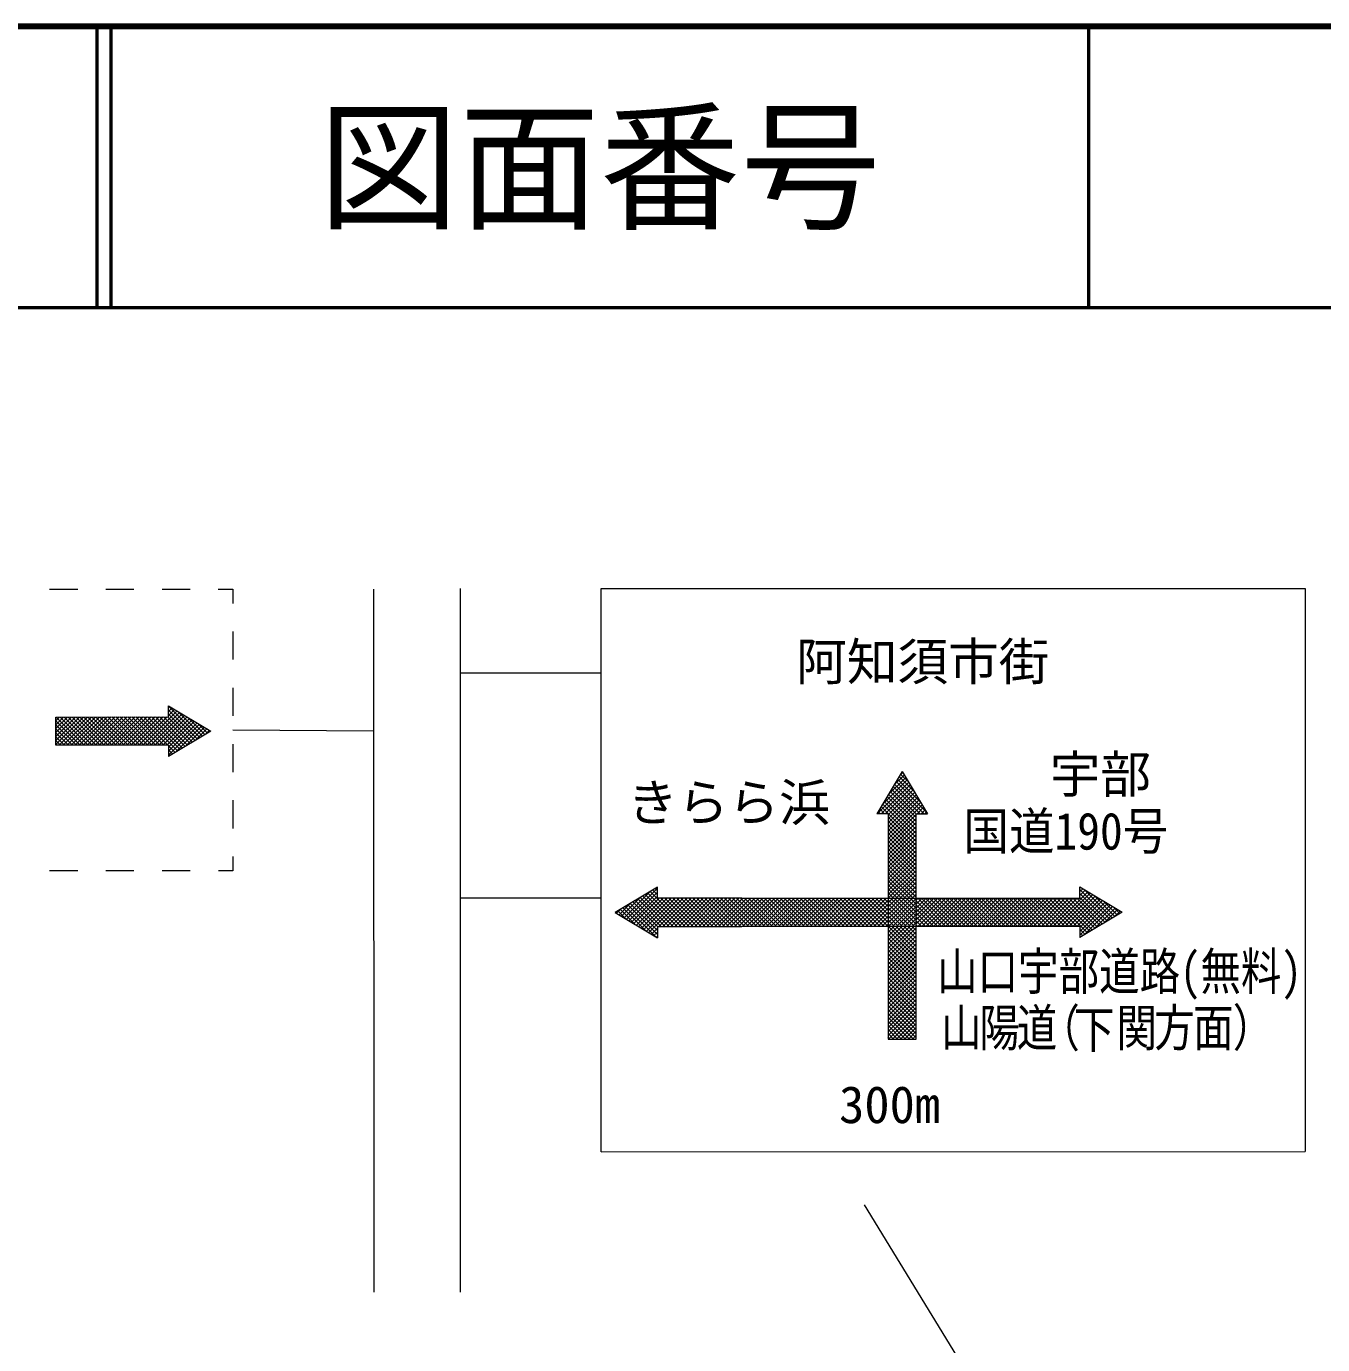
# Model space of a CAD drawing. Units: millimetres, scale not verified. Extents: x 40000 to 680000, y 20000 to 380000.
# Drawn here: x 506238 to 552324, y 333124 to 380000 of the extents above; entities that cross this region are included whole.
import ezdxf
from ezdxf.enums import TextEntityAlignment as Align

# ---------------------------------------------------------------- set-up
doc = ezdxf.new("R2010")
doc.units = ezdxf.units.MM
doc.header["$LTSCALE"] = 1000
for name, color, linetype, lineweight in [('M-STR-STRC', 7, 'Continuous', 13), ('M-TTL', 2, 'Continuous', 140), ('M-TTL-LINE', 7, 'Continuous', 50)]:
    doc.layers.add(name, color=color, linetype=linetype, lineweight=lineweight)
doc.layers.add('M-TTL-TXT', color=7, linetype='Continuous')
doc.styles.add('ＭＳ ゴシック', font='')
doc.styles.get('ＭＳ ゴシック').set_extended_font_data('MS Gothic')

msp = doc.modelspace()

# ---------------------------------------------------------------- linework, layer by layer
at = {"layer": 'M-STR-STRC'}
for p, q in [((526669, 360009), (551702, 360012)), ((551702, 360012), (551704, 339986)), ((507063, 359987), (508063, 359987)), ((509063, 359987), (510063, 359988)), ((511063, 359988), (512063, 359988)), ((513063, 359988), (513576, 359988)), ((513576, 359988), (513576, 359481)), ((518583, 359985), (518586, 334985)), ((521663, 360008), (521666, 334985)), ((526672, 340984), (526669, 360009)), ((513577, 358481), (513577, 357481)), ((526670, 357005), (521663, 357004)), ((513577, 356481), (513577, 355481)), ((511294, 355442), (511294, 355842)), ((511294, 355842), (512796, 354941)), ((512411, 354711), (511294, 355828)), ((511294, 355779), (511333, 355819)), ((507289, 355441), (511294, 355442)), ((507289, 354440), (507289, 355441)), ((507289, 355309), (507421, 355441)), ((507289, 355168), (507562, 355441)), ((507289, 355027), (507703, 355441)), ((507289, 354885), (507845, 355441)), ((507289, 354744), (507986, 355441)), ((507289, 354602), (508128, 355441)), ((507289, 354461), (508269, 355441)), ((508298, 354440), (507297, 355441)), ((507409, 354440), (508411, 355441)), ((508439, 354440), (507438, 355441)), ((507551, 354440), (508552, 355441)), ((508581, 354440), (507580, 355441)), ((507692, 354440), (508693, 355441)), ((508722, 354440), (507721, 355441)), ((507833, 354440), (508835, 355441)), ((508864, 354440), (507862, 355441)), ((507975, 354440), (508976, 355441)), ((509005, 354440), (508004, 355441)), ((508116, 354440), (509118, 355442)), ((509146, 354440), (508145, 355441)), ((508258, 354440), (509259, 355442)), ((509288, 354440), (508287, 355441)), ((508399, 354440), (509401, 355442)), ((509429, 354440), (508428, 355441)), ((508541, 354440), (509542, 355442)), ((509571, 354440), (508569, 355441)), ((508682, 354440), (509684, 355442)), ((509712, 354440), (508711, 355441)), ((508824, 354440), (509825, 355442)), ((509853, 354440), (508852, 355441)), ((508965, 354440), (509966, 355442)), ((509995, 354440), (508994, 355441)), ((509106, 354440), (510108, 355442)), ((510136, 354440), (509135, 355442)), ((509248, 354440), (510249, 355442)), ((510278, 354440), (509276, 355442)), ((509389, 354440), (510391, 355442)), ((510419, 354440), (509418, 355442)), ((509531, 354440), (510532, 355442)), ((510560, 354440), (509559, 355442)), ((509672, 354440), (510674, 355442)), ((510702, 354440), (509701, 355442)), ((509814, 354440), (510815, 355442)), ((510843, 354440), (509842, 355442)), ((509955, 354440), (510956, 355442)), ((510985, 354440), (509983, 355442)), ((510096, 354440), (511098, 355442)), ((511126, 354440), (510125, 355442)), ((510238, 354440), (511239, 355442)), ((511267, 354440), (510266, 355442)), ((510379, 354440), (511599, 355660)), ((511616, 354233), (510408, 355442)), ((510521, 354440), (511687, 355606)), ((511704, 354286), (510549, 355442)), ((510662, 354440), (511775, 355553)), ((511793, 354339), (510690, 355442)), ((510804, 354440), (511864, 355500)), ((511881, 354392), (510832, 355442)), ((510945, 354440), (511952, 355447)), ((511970, 354445), (510973, 355442)), ((511087, 354440), (512041, 355394)), ((512058, 354498), (511115, 355442)), ((511228, 354440), (512129, 355341)), ((512146, 354551), (511256, 355442)), ((511294, 355638), (511422, 355766)), ((511294, 355496), (511510, 355713)), ((512323, 354658), (511294, 355687)), ((512235, 354604), (511294, 355545)), ((512500, 354764), (511612, 355651)), ((512588, 354817), (511966, 355439)), ((508156, 354440), (507289, 355308)), ((508015, 354440), (507289, 355166)), ((507874, 354440), (507289, 355025)), ((507732, 354440), (507289, 354884)), ((511294, 354365), (512217, 355288)), ((511294, 354224), (512306, 355235)), ((511294, 354082), (512394, 355182)), ((512796, 354941), (511294, 354040)), ((511542, 354189), (512482, 355129)), ((511896, 354401), (512571, 355076)), ((512249, 354613), (512659, 355023)), ((512677, 354870), (512319, 355227)), ((512603, 354826), (512748, 354970)), ((512765, 354923), (512672, 355015)), ((513577, 354981), (518583, 354952)), ((507591, 354440), (507289, 354742)), ((507449, 354440), (507289, 354601)), ((507308, 354440), (507289, 354459)), ((511294, 354440), (507289, 354440)), ((511294, 354440), (511294, 354040)), ((511528, 354180), (511294, 354414)), ((513577, 354481), (513577, 353481)), ((511439, 354127), (511294, 354272)), ((511351, 354074), (511294, 354131)), ((537374, 353502), (536473, 351999)), ((537293, 353367), (537394, 353468)), ((537384, 353485), (537372, 353497)), ((537374, 353502), (538275, 352000)), ((536492, 351999), (537606, 353114)), ((536633, 352000), (537660, 353026)), ((536657, 352307), (537553, 353203)), ((536869, 352660), (537500, 353291)), ((537081, 353013), (537447, 353379)), ((538162, 352000), (537106, 353055)), ((538233, 352070), (537159, 353144)), ((538021, 352424), (537212, 353232)), ((537809, 352777), (537266, 353321)), ((537596, 353131), (537319, 353409)), ((536774, 352000), (537713, 352938)), ((537875, 351438), (536788, 352525)), ((537875, 351580), (536841, 352613)), ((536874, 351957), (537766, 352849)), ((536874, 351816), (537819, 352761)), ((536874, 351674), (537872, 352672)), ((536874, 351533), (537925, 352584)), ((537875, 351721), (536894, 352702)), ((537875, 351863), (536947, 352790)), ((537879, 352000), (537000, 352879)), ((538021, 352000), (537053, 352967)), ((513577, 352481), (513577, 351481)), ((536607, 351999), (536523, 352083)), ((536748, 352000), (536576, 352171)), ((537875, 351014), (536629, 352260)), ((537875, 351155), (536682, 352348)), ((537875, 351297), (536735, 352437)), ((536874, 351392), (537978, 352496)), ((536874, 351250), (538031, 352407)), ((536874, 351109), (538084, 352319)), ((537906, 352000), (538137, 352231)), ((538047, 352000), (538190, 352142)), ((538189, 352000), (538243, 352054)), ((536874, 352000), (536473, 351999)), ((536874, 352000), (536875, 343989)), ((536874, 350967), (537875, 351969)), ((537875, 350873), (536874, 351874)), ((536874, 350826), (537875, 351827)), ((537875, 350731), (536874, 351733)), ((536874, 350685), (537875, 351686)), ((537875, 350590), (536874, 351591)), ((537876, 343989), (537875, 352000)), ((537875, 352000), (538275, 352000)), ((536874, 350543), (537875, 351544)), ((537875, 350448), (536874, 351450)), ((536874, 350402), (537875, 351403)), ((537875, 350307), (536874, 351308)), ((536874, 350260), (537875, 351262)), ((537875, 350165), (536874, 351167)), ((536874, 350119), (537875, 351120)), ((537875, 350024), (536874, 351025)), ((536874, 349978), (537875, 350979)), ((537875, 349883), (536874, 350884)), ((536874, 349836), (537875, 350837)), ((537875, 349741), (536874, 350743)), ((536874, 349695), (537875, 350696)), ((513577, 350481), (513578, 349975)), ((537875, 349600), (536874, 350601)), ((536874, 349553), (537875, 350555)), ((537875, 349458), (536874, 350460)), ((536874, 349412), (537875, 350413)), ((537875, 349317), (536874, 350318)), ((536874, 349271), (537875, 350272)), ((537875, 349175), (536874, 350177)), ((508064, 349974), (507064, 349974)), ((510064, 349974), (509064, 349974)), ((512064, 349975), (511064, 349975)), ((513578, 349975), (513064, 349975)), ((536874, 349129), (537875, 350130)), ((537875, 349034), (536874, 350035)), ((537772, 348996), (536874, 349894)), ((537631, 348996), (536874, 349752)), ((536882, 348996), (537875, 349989)), ((537023, 348996), (537875, 349847)), ((537165, 348996), (537875, 349706)), ((528673, 349395), (527171, 348494)), ((527486, 348305), (528430, 349249)), ((527574, 348252), (528673, 349351)), ((529660, 347993), (528414, 349240)), ((528673, 349122), (528502, 349293)), ((528673, 349263), (528591, 349346)), ((528673, 348995), (528673, 349395)), ((537489, 348996), (536874, 349611)), ((537348, 348996), (536874, 349470)), ((537206, 348996), (536874, 349328)), ((537306, 348996), (537875, 349565)), ((537448, 348996), (537875, 349423)), ((537589, 348996), (537875, 349282)), ((542737, 347995), (543972, 349230)), ((543693, 348996), (543693, 349397)), ((543693, 349397), (545195, 348496)), ((543693, 349375), (543707, 349389)), ((543693, 349233), (543795, 349336)), ((544766, 348238), (543693, 349311)), ((543693, 349092), (543883, 349283)), ((544854, 348291), (543832, 349314)), ((526671, 348994), (521664, 348994)), ((527309, 348411), (527722, 348824)), ((527397, 348358), (528076, 349037)), ((528673, 347707), (527619, 348762)), ((527663, 348199), (528673, 349210)), ((528673, 347849), (527707, 348815)), ((527751, 348146), (528673, 349068)), ((528673, 347990), (527795, 348868)), ((527839, 348093), (528741, 348995)), ((528812, 347993), (527884, 348921)), ((527928, 348040), (528882, 348995)), ((528953, 347993), (527972, 348974)), ((528016, 347987), (529024, 348995)), ((529094, 347993), (528060, 349027)), ((528105, 347934), (529165, 348995)), ((529236, 347993), (528149, 349080)), ((528193, 347881), (529307, 348995)), ((529377, 347993), (528237, 349133)), ((528281, 347828), (529448, 348995)), ((529519, 347993), (528326, 349187)), ((528370, 347775), (529590, 348995)), ((531677, 348995), (528673, 348995)), ((528730, 347993), (529731, 348995)), ((529801, 347993), (528800, 348995)), ((528871, 347993), (529872, 348995)), ((529943, 347993), (528942, 348995)), ((529013, 347993), (530014, 348995)), ((530084, 347993), (529083, 348995)), ((529154, 347993), (530155, 348995)), ((530226, 347994), (529225, 348995)), ((529295, 347993), (530297, 348995)), ((530367, 347994), (529366, 348995)), ((529437, 347993), (530438, 348995)), ((530509, 347994), (529507, 348995)), ((529578, 347993), (530580, 348995)), ((530650, 347994), (529649, 348995)), ((529720, 347993), (530721, 348995)), ((530791, 347994), (529790, 348995)), ((529861, 347993), (530863, 348995)), ((530933, 347994), (529932, 348995)), ((530003, 347993), (531004, 348995)), ((531074, 347994), (530073, 348995)), ((530144, 347993), (531145, 348995)), ((531216, 347994), (530214, 348995)), ((530285, 347994), (531287, 348995)), ((531357, 347994), (530356, 348995)), ((530427, 347994), (531428, 348995)), ((531498, 347994), (530497, 348995)), ((530568, 347994), (531570, 348995)), ((531640, 347994), (530639, 348995)), ((530710, 347994), (531711, 348995)), ((531781, 347994), (530780, 348995)), ((530851, 347994), (531853, 348995)), ((531923, 347994), (530921, 348995)), ((530993, 347994), (531994, 348995)), ((532064, 347994), (531063, 348995)), ((531134, 347994), (532135, 348995)), ((532205, 347994), (531204, 348995)), ((531276, 347994), (532277, 348995)), ((532347, 347994), (531346, 348995)), ((531417, 347994), (532418, 348995)), ((532488, 347994), (531487, 348995)), ((531558, 347994), (532560, 348995)), ((532630, 347994), (531628, 348995)), ((531677, 348995), (543693, 348996)), ((531700, 347994), (532701, 348995)), ((532771, 347994), (531770, 348995)), ((531841, 347994), (532843, 348995)), ((532912, 347994), (531911, 348995)), ((531983, 347994), (532984, 348995)), ((533054, 347994), (532053, 348995)), ((532124, 347994), (533126, 348995)), ((533195, 347994), (532194, 348995)), ((532266, 347994), (533267, 348995)), ((533337, 347994), (532335, 348995)), ((532407, 347994), (533408, 348995)), ((533478, 347994), (532477, 348995)), ((532548, 347994), (533550, 348995)), ((533619, 347994), (532618, 348995)), ((532690, 347994), (533691, 348995)), ((533761, 347994), (532760, 348995)), ((532831, 347994), (533833, 348995)), ((533902, 347994), (532901, 348995)), ((532973, 347994), (533974, 348995)), ((534044, 347994), (533042, 348995)), ((533114, 347994), (534116, 348995)), ((534185, 347994), (533184, 348995)), ((533256, 347994), (534257, 348995)), ((534326, 347994), (533325, 348995)), ((533397, 347994), (534399, 348995)), ((534468, 347994), (533467, 348995)), ((533539, 347994), (534540, 348995)), ((534609, 347994), (533608, 348995)), ((533680, 347994), (534681, 348995)), ((534751, 347994), (533749, 348995)), ((533821, 347994), (534823, 348995)), ((534892, 347994), (533891, 348995)), ((533963, 347994), (534964, 348995)), ((535033, 347994), (534032, 348995)), ((534104, 347994), (535106, 348995)), ((535175, 347994), (534174, 348995)), ((534246, 347994), (535247, 348995)), ((535316, 347994), (534315, 348995)), ((534387, 347994), (535389, 348995)), ((535458, 347994), (534456, 348995)), ((534529, 347994), (535530, 348995)), ((535599, 347994), (534598, 348995)), ((534670, 347994), (535671, 348995)), ((535740, 347994), (534739, 348995)), ((534811, 347994), (535813, 348995)), ((535882, 347994), (534881, 348995)), ((534953, 347994), (535954, 348995)), ((536023, 347994), (535022, 348995)), ((535094, 347994), (536096, 348996)), ((536165, 347994), (535164, 348995)), ((535236, 347994), (536237, 348996)), ((536306, 347994), (535305, 348995)), ((535377, 347994), (536379, 348996)), ((536448, 347994), (535446, 348995)), ((535519, 347994), (536520, 348996)), ((536589, 347994), (535588, 348995)), ((535660, 347994), (536662, 348996)), ((536730, 347994), (535729, 348995)), ((535802, 347994), (536803, 348996)), ((536872, 347994), (535871, 348995)), ((535943, 347994), (536874, 348925)), ((536874, 348133), (536012, 348996)), ((536084, 347994), (536874, 348784)), ((536874, 348275), (536153, 348996)), ((536874, 348416), (536295, 348996)), ((536874, 348558), (536436, 348996)), ((536874, 348699), (536578, 348996)), ((536874, 348841), (536719, 348996)), ((536874, 348982), (536860, 348996)), ((537065, 348996), (536874, 349187)), ((536924, 348996), (536874, 349045)), ((536874, 348972), (536897, 348996)), ((536874, 348831), (537039, 348996)), ((536874, 348690), (537180, 348996)), ((536874, 348548), (537321, 348996)), ((536874, 348407), (537463, 348996)), ((536874, 348265), (537604, 348996)), ((536874, 348124), (537746, 348996)), ((537814, 347994), (536874, 348935)), ((537673, 347994), (536874, 348793)), ((536886, 347994), (537875, 348984)), ((537875, 348075), (536955, 348996)), ((537027, 347994), (537875, 348842)), ((537875, 348216), (537096, 348996)), ((537875, 348358), (537237, 348996)), ((537875, 348499), (537379, 348996)), ((537875, 348641), (537520, 348996)), ((537875, 348782), (537662, 348996)), ((537730, 348996), (537875, 349140)), ((537875, 348923), (537803, 348996)), ((537872, 348996), (537875, 348999)), ((537875, 348931), (537940, 348996)), ((537875, 348790), (538081, 348996)), ((537875, 348649), (538223, 348996)), ((537875, 348507), (538364, 348996)), ((537875, 348366), (538505, 348996)), ((537875, 348224), (538647, 348996)), ((537875, 348083), (538788, 348996)), ((538787, 347995), (537875, 348906)), ((538645, 347995), (537875, 348765)), ((538928, 347995), (537927, 348996)), ((537928, 347994), (538930, 348996)), ((539070, 347995), (538068, 348996)), ((538070, 347994), (539071, 348996)), ((539211, 347995), (538210, 348996)), ((538211, 347994), (539213, 348996)), ((539352, 347995), (538351, 348996)), ((538353, 347994), (539354, 348996)), ((539494, 347995), (538493, 348996)), ((538494, 347994), (539495, 348996)), ((539635, 347995), (538634, 348996)), ((538635, 347995), (539637, 348996)), ((539777, 347995), (538775, 348996)), ((538777, 347995), (539778, 348996)), ((539918, 347995), (538917, 348996)), ((538918, 347995), (539920, 348996)), ((540059, 347995), (539058, 348996)), ((539060, 347995), (540061, 348996)), ((540201, 347995), (539200, 348996)), ((539201, 347995), (540203, 348996)), ((540342, 347995), (539341, 348996)), ((539343, 347995), (540344, 348996)), ((540484, 347995), (539482, 348996)), ((539484, 347995), (540486, 348996)), ((540625, 347995), (539624, 348996)), ((539626, 347995), (540627, 348996)), ((540766, 347995), (539765, 348996)), ((539767, 347995), (540768, 348996)), ((540908, 347995), (539907, 348996)), ((539908, 347995), (540910, 348996)), ((541049, 347995), (540048, 348996)), ((540050, 347995), (541051, 348996)), ((541191, 347995), (540189, 348996)), ((540191, 347995), (541193, 348996)), ((541332, 347995), (540331, 348996)), ((540333, 347995), (541334, 348996)), ((541473, 347995), (540472, 348996)), ((540474, 347995), (541476, 348996)), ((541615, 347995), (540614, 348996)), ((540616, 347995), (541617, 348996)), ((541756, 347995), (540755, 348996)), ((540757, 347995), (541758, 348996)), ((541898, 347995), (540896, 348996)), ((540899, 347995), (541900, 348996)), ((542039, 347995), (541038, 348996)), ((541040, 347995), (542041, 348996)), ((542180, 347995), (541179, 348996)), ((541181, 347995), (542183, 348996)), ((542322, 347995), (541321, 348996)), ((541323, 347995), (542324, 348996)), ((542463, 347995), (541462, 348996)), ((541464, 347995), (542466, 348996)), ((542605, 347995), (541604, 348996)), ((541606, 347995), (542607, 348996)), ((542746, 347995), (541745, 348996)), ((541747, 347995), (542749, 348996)), ((542888, 347995), (541886, 348996)), ((541889, 347995), (542890, 348996)), ((543029, 347995), (542028, 348996)), ((542030, 347995), (543031, 348996)), ((543170, 347995), (542169, 348996)), ((542171, 347995), (543173, 348996)), ((543312, 347995), (542311, 348996)), ((542313, 347995), (543314, 348996)), ((543453, 347995), (542452, 348996)), ((542454, 347995), (543456, 348996)), ((543595, 347995), (542593, 348996)), ((542596, 347995), (543597, 348996)), ((543970, 347761), (542735, 348996)), ((544059, 347814), (542876, 348996)), ((542879, 347995), (544060, 349177)), ((544147, 347867), (543018, 348996)), ((543020, 347995), (544149, 349124)), ((544235, 347920), (543159, 348996)), ((543162, 347995), (544237, 349071)), ((544324, 347973), (543300, 348996)), ((543303, 347995), (544325, 349017)), ((544412, 348026), (543442, 348996)), ((543444, 347995), (544414, 348964)), ((544500, 348079), (543583, 348996)), ((543586, 347995), (544502, 348911)), ((544677, 348185), (543693, 349170)), ((544589, 348132), (543693, 349028)), ((543693, 347961), (544591, 348858)), ((543693, 347819), (544679, 348805)), ((544942, 348344), (544185, 349102)), ((545031, 348397), (544538, 348890)), ((527171, 348494), (528673, 347593)), ((527193, 348481), (527177, 348497)), ((527221, 348464), (527369, 348612)), ((527546, 348269), (527265, 348550)), ((527899, 348057), (527353, 348603)), ((528253, 347845), (527442, 348656)), ((528606, 347633), (527530, 348709)), ((536226, 347994), (536874, 348642)), ((536367, 347994), (536874, 348501)), ((536509, 347994), (536874, 348360)), ((537531, 347994), (536874, 348652)), ((537390, 347994), (536874, 348510)), ((537249, 347994), (536874, 348369)), ((537169, 347994), (537875, 348701)), ((537310, 347994), (537875, 348560)), ((537452, 347994), (537875, 348418)), ((538504, 347994), (537875, 348623)), ((538363, 347994), (537875, 348482)), ((538221, 347994), (537875, 348340)), ((543693, 347678), (544767, 348752)), ((545195, 348496), (543693, 347595)), ((543838, 347682), (544856, 348699)), ((544192, 347894), (544944, 348646)), ((544545, 348106), (545033, 348593)), ((545119, 348450), (544892, 348678)), ((544899, 348318), (545121, 348540)), ((528458, 347722), (528673, 347937)), ((528673, 347993), (531677, 347994)), ((528673, 347993), (528673, 347593)), ((543693, 347995), (531677, 347994)), ((536650, 347994), (536874, 348218)), ((536792, 347994), (536874, 348077)), ((537107, 347994), (536874, 348228)), ((536966, 347994), (536874, 348086)), ((536874, 347930), (536938, 347994)), ((536874, 347789), (537080, 347994)), ((536874, 347647), (537221, 347994)), ((536874, 347506), (537363, 347994)), ((536874, 347365), (537504, 347994)), ((536874, 347223), (537645, 347994)), ((536874, 347082), (537787, 347994)), ((536874, 346940), (537875, 347941)), ((537876, 346861), (536874, 347862)), ((537875, 347002), (536884, 347994)), ((537875, 347144), (537025, 347994)), ((537875, 347285), (537166, 347994)), ((537875, 347427), (537308, 347994)), ((537875, 347568), (537449, 347994)), ((537875, 347710), (537591, 347994)), ((537593, 347994), (537875, 348277)), ((537875, 347851), (537732, 347994)), ((537734, 347994), (537875, 348135)), ((537875, 347992), (537873, 347994)), ((538080, 347994), (537875, 348199)), ((537938, 347994), (537875, 348057)), ((543693, 347995), (543693, 347595)), ((543882, 347708), (543693, 347897)), ((528547, 347669), (528673, 347796)), ((528635, 347616), (528673, 347654)), ((536874, 346799), (537875, 347800)), ((537876, 346719), (536874, 347721)), ((536874, 346657), (537875, 347659)), ((537876, 346578), (536874, 347579)), ((536874, 346516), (537875, 347517)), ((537876, 346437), (536874, 347438)), ((536874, 346375), (537875, 347376)), ((543793, 347655), (543693, 347755)), ((543705, 347602), (543693, 347614)), ((537876, 346295), (536874, 347297)), ((536874, 346233), (537875, 347234)), ((537876, 346154), (536874, 347155)), ((536874, 346092), (537875, 347093)), ((537876, 346012), (536874, 347014)), ((536874, 345950), (537875, 346952)), ((537876, 345871), (536874, 346872)), ((536874, 345809), (537876, 346810)), ((537876, 345729), (536874, 346731)), ((536874, 345668), (537876, 346669)), ((537876, 345588), (536874, 346589)), ((536874, 345526), (537876, 346527)), ((537876, 345447), (536874, 346448)), ((536874, 345385), (537876, 346386)), ((537876, 345305), (536874, 346307)), ((536874, 345243), (537876, 346245)), ((537876, 345164), (536874, 346165)), ((536874, 345102), (537876, 346103)), ((537876, 345022), (536874, 346024)), ((536874, 344961), (537876, 345962)), ((537876, 344881), (536874, 345882)), ((536874, 344819), (537876, 345820)), ((537876, 344739), (536874, 345741)), ((536874, 344678), (537876, 345679)), ((537876, 344598), (536874, 345599)), ((536874, 344536), (537876, 345538)), ((537876, 344456), (536874, 345458)), ((536874, 344395), (537876, 345396)), ((537876, 344315), (536874, 345316)), ((537876, 344174), (536874, 345175)), ((537876, 344032), (536874, 345034)), ((536875, 344254), (537876, 345255)), ((536875, 344112), (537876, 345113)), ((537777, 343989), (536874, 344892)), ((537636, 343989), (536874, 344751)), ((537495, 343989), (536874, 344609)), ((536893, 343989), (537876, 344972)), ((537034, 343989), (537876, 344831)), ((537176, 343989), (537876, 344689)), ((537317, 343989), (537876, 344548)), ((537353, 343989), (536874, 344468)), ((537212, 343989), (536875, 344326)), ((537070, 343989), (536875, 344185)), ((537459, 343989), (537876, 344406)), ((537600, 343989), (537876, 344265)), ((537741, 343989), (537876, 344124)), ((536929, 343989), (536875, 344044)), ((536875, 343989), (537876, 343989)), ((526672, 339983), (526672, 340984)), ((526672, 339983), (551704, 339986)), ((567274, 287177), (536034, 338089))]:
    msp.add_line(p, q, dxfattribs=at)
at = {"layer": 'M-TTL'}
msp.add_line((680000, 380000), (40000, 380000), dxfattribs=at)
at = {"layer": 'M-TTL-LINE'}
for p, q in [((508747, 380000), (508747, 370000)), ((509247, 380000), (509247, 370000)), ((543997, 380000), (543997, 370000)), ((40000, 370000), (680000, 370000))]:
    msp.add_line(p, q, dxfattribs=at)

# ---------------------------------------------------------------- texts
at = {"layer": 'M-STR-STRC', "style": 'ＭＳ ゴシック'}
for s, p in [('阿知須市街', (533609, 356355)), ('宇部', (542621, 352351)), ('きらら浜', (527602, 351348)), ('300m', (535133, 340604))]:
    msp.add_text(s, height=1320, rotation=0.007, dxfattribs=at).set_placement(p, align=Align.BOTTOM_LEFT)
for s, width, p in [('国道190号', 0.9, (539551, 350329)), ('山口宇部道路(無料)', 0.8, (538617, 345341)), ('山', 0.8, (538757, 343338)), ('陽', 0.8, (540119, 343339)), ('道', 0.8, (541451, 343339)), ('（', 0.8, (542251, 343325)), ('下', 0.8, (543481, 343277)), ('関', 0.8, (544995, 343339)), ('方', 0.8, (546337, 343339)), ('面', 0.8, (547719, 343339)), ('）', 0.8, (549131, 343340))]:
    msp.add_text(s, height=1320, rotation=0.007, dxfattribs=dict(at, width=width)).set_placement(p, align=Align.BOTTOM_LEFT)
at = {"layer": 'M-TTL-TXT', "style": 'ＭＳ ゴシック'}
msp.add_text('図面番号', height=3666, dxfattribs=at).set_placement((526622, 375000), align=Align.MIDDLE_CENTER)

doc.saveas('drawing.dxf')
